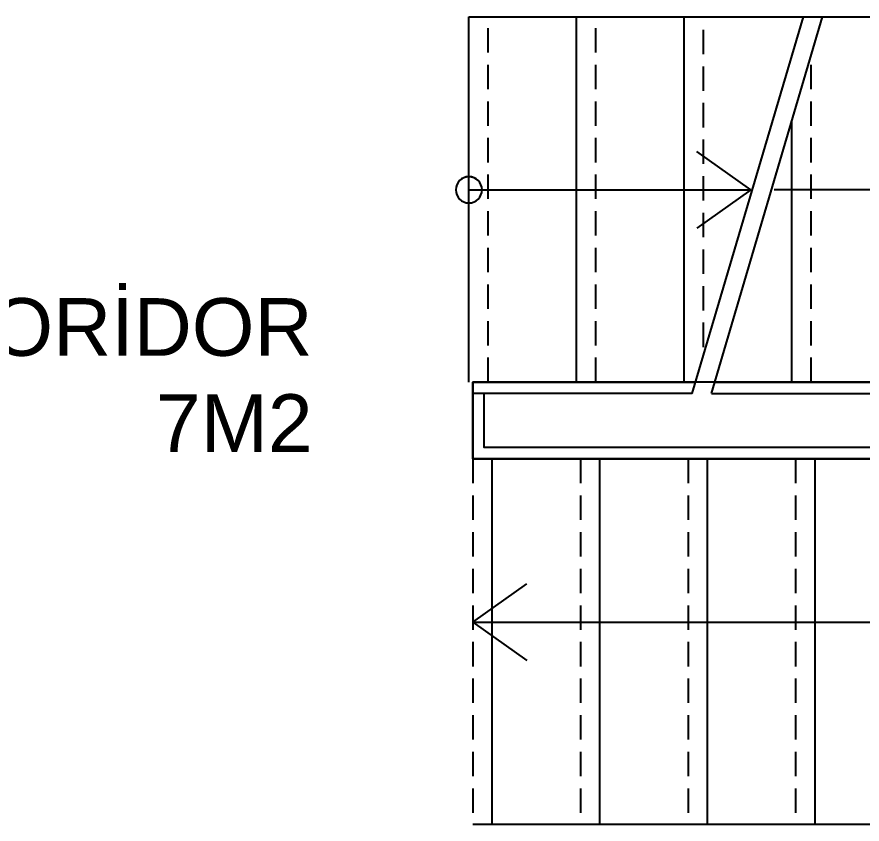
# Model space of a CAD drawing. Header units: millimetres. Extents: x 694231 to 734331, y 4486031 to 4541543.
# Drawn here: x 723577.2 to 723797.1, y 4496065.1 to 4496275.1 of the extents above; entities that cross this region are included whole.
import ezdxf

# ---------------------------------------------------------------- set-up
doc = ezdxf.new("R2010")
doc.units = ezdxf.units.MM
doc.linetypes.add('022_ATASEHIR MODERN_ABL_TASIYICI_110-120$0$HIDDEN', pattern=[9.525, 6.35, -3.175])
doc.linetypes.add('HIDDEN', pattern=[0.375, 0.25, -0.125])
doc.layers.add('A-CELIK2', color=155, linetype='Continuous')
doc.layers.add('A-MERDIVEN', color=125, linetype='Continuous')
doc.layers.add('A-merdiven betonarme', color=41, linetype='HIDDEN', lineweight=9)
doc.layers.add('A-merdiven görünüş', color=253, linetype='Continuous', true_color=0x828282)
doc.styles.get("Standard").update_dxf_attribs({"font": 'arial.ttf'})

# ---------------------------------------------------------------- blocks, each defined once
blk = doc.blocks.new('merdiven')
at = {"layer": 'A-CELIK2'}
blk.add_lwpolyline([(11709.63, 754.96), (11709.63, 734.96), (11542.63, 734.96), (11542.63, 754.96)], close=True, dxfattribs=at)
at = {"layer": 'A-MERDIVEN', "color": 8, "linetype": '022_ATASEHIR MODERN_ABL_TASIYICI_110-120$0$HIDDEN', "true_color": 0x828282}
for points in [[(11542.63, 754.96), (11542.63, 849.96)], [(11570.63, 754.96), (11570.63, 849.96)], [(11598.63, 754.96), (11598.63, 849.96)], [(11626.63, 754.96), (11626.63, 849.96)], [(11630.63, 734.96), (11630.63, 649.88)]]:
    blk.add_lwpolyline(points, dxfattribs=at)
at = {"layer": 'A-MERDIVEN', "color": 8, "linetype": 'ByBlock', "true_color": 0x828282}
for points in [[(11542.63, 849.96), (11806.7, 849.96)], [(11547.63, 754.96), (11547.63, 849.96)], [(11575.63, 754.96), (11575.63, 849.96)], [(11603.63, 754.96), (11603.63, 849.96)], [(11631.63, 754.96), (11631.63, 849.96)], [(11625.63, 734.96), (11625.63, 667.08)], [(11541.63, 639.96), (11806.7, 639.96)]]:
    blk.add_lwpolyline(points, dxfattribs=at)
at = {"layer": 'A-MERDIVEN'}
for points in [[(11542.63, 737.96), (11542.63, 734.96), (11600.63, 734.96)], [(11599.72, 737.96), (11551.63, 737.96), (11542.63, 737.96)], [(11599.72, 737.96), (11628.63, 639.96)], [(11604.72, 737.96), (11633.63, 639.96)], [(11615.01, 684.96), (11600.91, 694.95)], [(11541.63, 684.96), (11615.01, 684.96)], [(11615.01, 684.96), (11600.91, 674.98)]]:
    blk.add_lwpolyline(points, dxfattribs=at)
at = {"layer": 'A-MERDIVEN', "linetype": 'ByBlock'}
for points in [[(11541.63, 734.96), (11541.63, 639.96)], [(11569.63, 734.96), (11569.63, 639.96)], [(11597.63, 734.96), (11597.63, 639.96)]]:
    blk.add_lwpolyline(points, dxfattribs=at)
at = {"layer": 'A-MERDIVEN', "linetype": '022_ATASEHIR MODERN_ABL_TASIYICI_110-120$0$HIDDEN'}
for points in [[(11546.63, 734.96), (11546.63, 639.96)], [(11574.63, 734.96), (11574.63, 639.96)], [(11602.63, 725.86), (11602.63, 639.96)]]:
    blk.add_lwpolyline(points, dxfattribs=at)
at = {"layer": 'A-MERDIVEN'}
for centre in [(11541.63, 684.96), (11541.63, 684.97)]:
    blk.add_circle(centre, 3.41, dxfattribs=at)
at = {"layer": 'A-merdiven betonarme', "color": 8, "linetype": '022_ATASEHIR MODERN_ABL_TASIYICI_110-120$0$HIDDEN', "true_color": 0x828282}
blk.add_lwpolyline([(11625.63, 650.13), (11625.63, 649.88)], dxfattribs=at)
at = {"layer": 'A-merdiven görünüş'}
for points in [[(11542.63, 797.46), (11556.74, 807.45)], [(11542.63, 797.46), (11556.74, 787.48)], [(11542.63, 797.46), (11764.63, 797.46), (11764.63, 684.96), (11621, 684.96)], [(11605.63, 734.96), (11709.63, 734.96), (11709.63, 754.96), (11542.63, 754.96), (11542.63, 737.96)], [(11604.72, 737.96), (11706.63, 737.96), (11706.63, 751.96), (11545.63, 751.96), (11545.63, 737.96)]]:
    blk.add_lwpolyline(points, dxfattribs=at)

msp = doc.modelspace()

# ---------------------------------------------------------------- block references
at = {"color": 5, "lineweight": 53, "xscale": -1, "rotation": 180}
msp.add_blockref('merdiven', (712153.15, 4496915.04), dxfattribs=at)

# ---------------------------------------------------------------- texts
at = {"color": 5, "lineweight": 53, "insert": (723654.12, 4496201.9), "char_height": 15, "attachment_point": 3}
msp.add_mtext_dynamic_manual_height_columns('{\\C7;KORİDOR\\P7M2}', width=2900.1629, gutter_width=75, heights=[0], dxfattribs=at)

doc.saveas('drawing.dxf')
